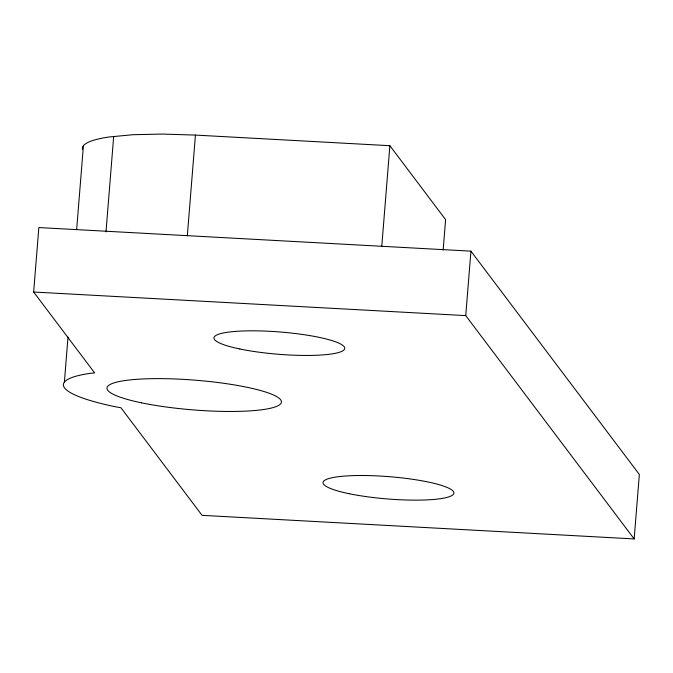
<?xml version="1.0" encoding="UTF-8"?>
<svg xmlns="http://www.w3.org/2000/svg" width="673" height="673" viewBox="0 0 673 673"><rect width="100%" height="100%" fill="white"/><g stroke="black" fill="none" stroke-linecap="round" stroke-linejoin="round"><path stroke-width="1.01" d="M33.65 292.023L38.841 227.558L470.932 251.155L639.35 474.473L634.159 538.938L202.068 515.341L120.921 407.737L115.125 406.719A131.252 22.344 4.6 0 1 89.963 373.355L94.649 372.909L33.65 292.023L465.741 315.612L634.159 538.938M64.389 382.096L68.007 337.123M76.672 229.409L83.402 145.738M105.998 231.933L113.67 136.552M187.33 235.71L195.431 135.088L389.869 145.704L445.602 219.617L443.162 250.011M381.776 246.326L389.869 145.704M465.741 315.612L470.932 251.155M195.431 135.088L162.487 134.062L133.002 134.709L108.976 136.998A131.252 22.344 4.6 0 0 82.535 149.583M141.481 402.824A87.498 14.89 4.6 0 0 280.75 403.665A87.498 14.89 4.6 0 0 160.376 378.63A87.498 14.89 4.6 0 0 141.481 402.824M348.925 493.662A65.626 11.172 4.6 0 0 453.375 494.293A65.626 11.172 4.6 0 0 363.092 475.508A65.626 11.172 4.6 0 0 348.925 493.662M239.807 348.976A65.626 11.172 4.6 0 0 344.256 349.607A65.626 11.172 4.6 0 0 253.982 330.83A65.626 11.172 4.6 0 0 239.807 348.976"/></g></svg>
